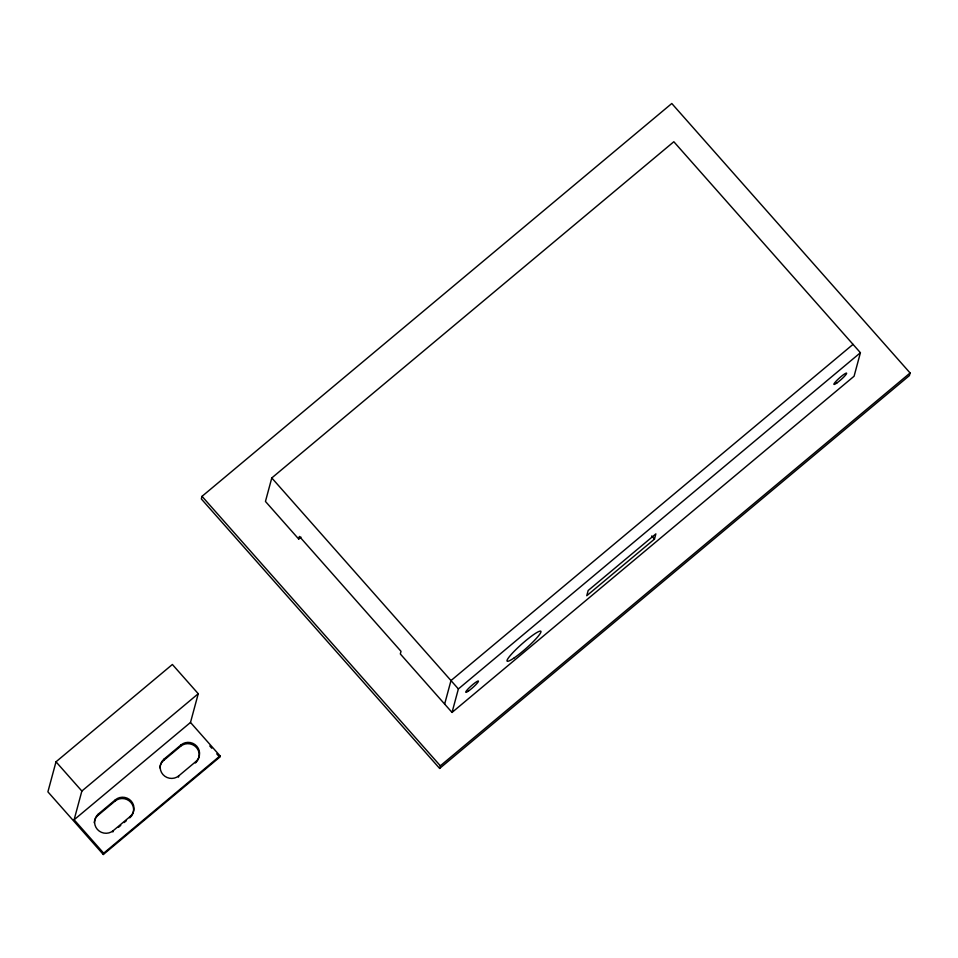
<?xml version="1.0" encoding="UTF-8"?>
<svg xmlns="http://www.w3.org/2000/svg" width="958" height="958" viewBox="0 0 958 958"><rect width="100%" height="100%" fill="white"/><g stroke="black" fill="none" stroke-linecap="round" stroke-linejoin="round"><path stroke-width="1.44" d="M56.007 761.802L47.9 791.835L103.32 854.5L219.705 757.179L220.053 755.874L190.498 722.452L198.246 693.724L172.38 664.481L56.007 761.802L81.861 791.045L74.113 819.773L103.68 853.195L103.32 854.5M98.075 815.282L98.434 813.977L115.367 799.81A11.257 10.933 15.1 0 1 131.21 801.092A11.257 10.933 15.1 0 1 130.144 816.527L129.785 817.833A11.257 10.933 15.1 0 0 130.863 802.397A11.257 10.933 15.1 0 0 115.008 801.116L98.075 815.282A11.257 10.933 15.1 0 0 94.255 822.73M115.008 801.116L115.367 799.81M202.03 496.328L201.336 498.938L439.638 768.424L909.393 375.596L910.1 372.985L671.786 103.5L202.03 496.328L440.345 765.813L439.638 768.424M112.864 831.987L113.212 830.682L130.144 816.527M163.674 760.424L164.034 759.119L180.954 744.965A11.257 10.933 15.1 0 1 196.809 746.234A11.257 10.933 15.1 0 1 195.731 761.67L195.384 762.975A11.257 10.933 15.1 0 0 196.462 747.539A11.257 10.933 15.1 0 0 180.607 746.27L163.674 760.424A11.257 10.933 15.1 0 0 159.854 767.873M180.607 746.27L180.954 744.965M178.451 777.13L178.811 775.824L195.731 761.67M298.704 539.043L299.411 536.432L401.019 651.332L400.312 653.943L452.032 712.429L854.081 376.231L860.416 352.724L673.833 141.736L271.785 477.946L265.45 501.441L298.704 539.043L300.956 537.151M444.644 704.082L450.99 680.575L853.027 344.377M452.032 712.429L458.379 688.934L860.416 352.724M654.47 539.103L655.871 533.881L588.164 590.511L586.751 595.732L654.47 539.103L651.691 535.977M81.861 791.045L198.246 693.724M74.113 819.773L190.498 722.452M118.505 827.269L120.756 825.389M124.145 822.551L126.408 820.659M103.68 853.195L220.053 755.874M440.345 765.813L910.1 372.985M271.785 477.946L458.379 688.934M209.802 745.983L211.79 748.222M216.736 753.826L219.705 757.179M178.811 775.824A11.257 10.933 15.1 0 1 162.956 774.555A11.257 10.933 15.1 0 1 164.034 759.119M113.212 830.682A11.257 10.933 15.1 0 1 97.357 829.4A11.257 10.933 15.1 0 1 98.434 813.977M836.921 382.925A8.442 1.138 -41.5 0 0 846.656 373.357A8.442 1.138 -41.5 0 0 837.28 379.991A8.442 1.138 -41.5 0 0 836.921 382.925M468.474 691.005A8.442 1.138 -41.5 0 0 478.449 681.342A8.442 1.138 -41.5 0 0 469.384 687.616A8.442 1.138 -41.5 0 0 468.474 691.005M514.29 657.811A22.513 3.042 -41.5 0 0 540.911 632.052A22.513 3.042 -41.5 0 0 516.733 648.758A22.513 3.042 -41.5 0 0 514.29 657.811"/></g></svg>
